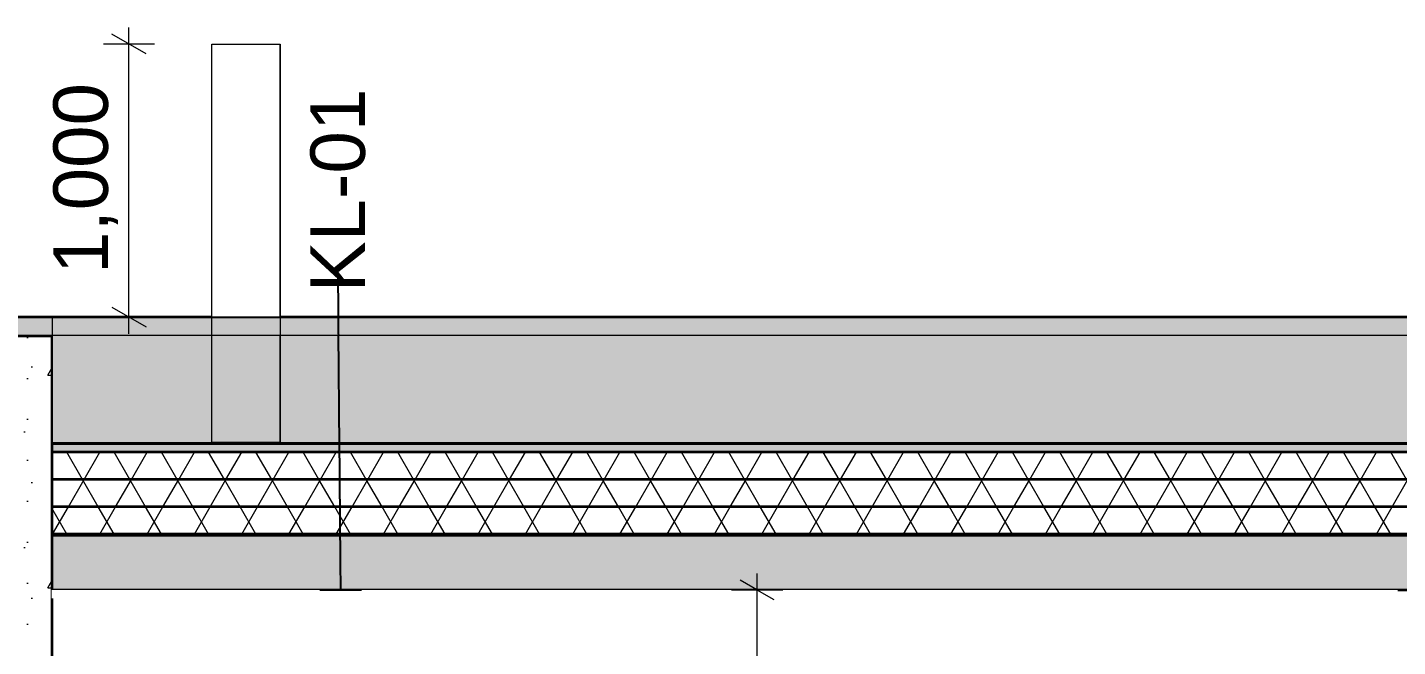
# Model space of a CAD drawing. Header units: millimetres. Extents: x -279593 to -202089, y -5129 to 14747.
# Drawn here: x -268499 to -263480, y 3293 to 5561 of the extents above; entities that cross this region are included whole.
import ezdxf

# ---------------------------------------------------------------- set-up
doc = ezdxf.new("R2010")
doc.units = ezdxf.units.MM
doc.header["$MEASUREMENT"] = 0
doc.linetypes.add('Wipeout_Contour', pattern=[1000, 0, -1000])
for name, color, linetype in [('New_0', 7, 'Continuous'), ('New_Dimensioning - General', 7, 'Continuous'), ('New_Shell - Roof', 7, 'Continuous'), ('New_Structural - Bearing', 7, 'Continuous')]:
    doc.layers.add(name, color=color, linetype=linetype)
for name, color, linetype, lineweight in [('New_0_Pen_No__1', 7, 'Continuous', 13), ('New_2D Drafting - General_Pen_No__1', 7, 'Continuous', 13), ('New_2D Drafting - General_Pen_No__19', 255, 'Continuous', 0), ('New_Annotation - Label_Pen_No__1', 7, 'Continuous', 13), ('New_Dimensioning - General_Pen_No__1', 7, 'Continuous', 13), ('New_Shell - Roof_Pen_No__21', 7, 'Continuous', 35), ('New_Shell - Roof_Pen_No__7', 7, 'Continuous', 35), ('New_Structural - Bearing_Pen_No__21', 7, 'Continuous', 35)]:
    doc.layers.add(name, color=color, linetype=linetype, lineweight=lineweight)
doc.styles.add('GENERATED_STYLE_1', font='')
doc.styles.get('GENERATED_STYLE_1').set_extended_font_data('Arial')
doc.dimstyles.new('GENERATED_STYLE__2', dxfattribs={"dimtxt": 200, "dimasz": 95, "dimexe": 0.18, "dimexo": 0.0625, "dimgap": 0, "dimtad": 1, "dimdec": 3, "dimlfac": 0.001, "dimzin": 0, "dimdsep": 46, "dimtxsty": 'GENERATED_STYLE_1', "dimblk": 'ARROWHEAD_2', "dimblk1": 'ARROWHEAD_2', "dimblk2": 'ARROWHEAD_2', "dimcen": 0.09, "dimse1": 1, "dimse2": 1, "dimclrd": 7, "dimclre": 7, "dimclrt": 7, "dimadec": 0, "dimazin": 0, "dimtfac": 1, "dimtdec": 4, "dimtmove": 0, "dimatfit": 3, "dimfxl": 0, "dimtolj": 1, "dimtzin": 0, "dimarcsym": 0})
doc.dimstyles.new('GENERATED_STYLE__4', dxfattribs={"dimtxt": 0.18, "dimasz": 152, "dimexe": 0.18, "dimexo": 0.0625, "dimgap": 0, "dimtad": 0, "dimtih": 1, "dimtoh": 1, "dimdec": 4, "dimzin": 0, "dimdsep": 46, "dimcen": 0.09, "dimadec": 0, "dimazin": 0, "dimtfac": 1, "dimtdec": 4, "dimtmove": 0, "dimatfit": 3, "dimldrblk": 'ARROWHEAD_0', "dimfxl": 0, "dimtolj": 1, "dimtzin": 0, "dimarcsym": 0})
pattern_1 = [(0, (0, 0), (0, 779.4229), [48.75, -401.25]), (0, (225, 389.7), (0, 779.4229), [48.75, -401.25]), (60, (0, 0), (-675, 389.7114), [48.75, -401.25]), (60, (450, 0), (-675, 389.7114), [48.75, -401.25]), (120, (48.75, 0), (675, 389.7114), [48.75, -401.25]), (120, (498.75, 0), (675, 389.7114), [48.75, -401.25]), (0, (0, 75), (0, 150), [0, -150, 0, -225]), (45, (75, 75), (-106.06602, 106.06602), [0, -112.5, 0, -187.5])]
pattern_2 = [(60, (0, 0), (-129.90381, 75), []), (120, (0, 0), (129.90381, 75), [])]

# ---------------------------------------------------------------- blocks, each defined once
blk = doc.blocks.new('*X6')
at = {"layer": 'New_Shell - Roof', "linetype": 'Continuous', "lineweight": 0, "true_color": 0x000000}
blk.add_hatch(color=18, dxfattribs=at).paths.add_polyline_path([(-268409.6, 4035), (-268409.6, 4005), (-252099.7, 4005), (-252099.7, 4035)])
blk = doc.blocks.new('*X7')
at = {"layer": 'New_Shell - Roof', "linetype": 'Continuous', "lineweight": 0, "true_color": 0x000000}
for points in [[(-268349.8, 3705), (-268409.6, 3705), (-268409.6, 3700), (-268349.8, 3700)], [(-268049.8, 3705), (-268199.8, 3705), (-268199.8, 3700), (-268049.8, 3700)], [(-267749.8, 3705), (-267899.8, 3705), (-267899.8, 3700), (-267749.8, 3700)], [(-267449.8, 3705), (-267599.8, 3705), (-267599.8, 3700), (-267449.8, 3700)], [(-267149.8, 3705), (-267299.8, 3705), (-267299.8, 3700), (-267149.8, 3700)], [(-266849.8, 3705), (-266999.8, 3705), (-266999.8, 3700), (-266849.8, 3700)], [(-266549.8, 3705), (-266699.8, 3705), (-266699.8, 3700), (-266549.8, 3700)], [(-266249.8, 3705), (-266399.8, 3705), (-266399.8, 3700), (-266249.8, 3700)], [(-265949.8, 3705), (-266099.8, 3705), (-266099.8, 3700), (-265949.8, 3700)], [(-265649.8, 3705), (-265799.8, 3705), (-265799.8, 3700), (-265649.8, 3700)], [(-265349.8, 3705), (-265499.8, 3705), (-265499.8, 3700), (-265349.8, 3700)], [(-265049.8, 3705), (-265199.8, 3705), (-265199.8, 3700), (-265049.8, 3700)], [(-264749.8, 3705), (-264899.8, 3705), (-264899.8, 3700), (-264749.8, 3700)], [(-264449.8, 3705), (-264599.8, 3705), (-264599.8, 3700), (-264449.8, 3700)], [(-264149.8, 3705), (-264299.8, 3705), (-264299.8, 3700), (-264149.8, 3700)], [(-263849.8, 3705), (-263999.8, 3705), (-263999.8, 3700), (-263849.8, 3700)], [(-263549.8, 3705), (-263699.8, 3705), (-263699.8, 3700), (-263549.8, 3700)]]:
    blk.add_hatch(color=18, dxfattribs=at).paths.add_polyline_path(points)
blk = doc.blocks.new('*X8')
at = {"layer": 'New_Shell - Roof', "linetype": 'Continuous', "lineweight": 0, "true_color": 0x000000}
for points in [[(-268349.8, 4040), (-268409.6, 4040), (-268409.6, 4035), (-268349.8, 4035)], [(-268049.8, 4040), (-268199.8, 4040), (-268199.8, 4035), (-268049.8, 4035)], [(-267749.8, 4040), (-267899.8, 4040), (-267899.8, 4035), (-267749.8, 4035)], [(-267449.8, 4040), (-267599.8, 4040), (-267599.8, 4035), (-267449.8, 4035)], [(-267149.8, 4040), (-267299.8, 4040), (-267299.8, 4035), (-267149.8, 4035)], [(-266849.8, 4040), (-266999.8, 4040), (-266999.8, 4035), (-266849.8, 4035)], [(-266549.8, 4040), (-266699.8, 4040), (-266699.8, 4035), (-266549.8, 4035)], [(-266249.8, 4040), (-266399.8, 4040), (-266399.8, 4035), (-266249.8, 4035)], [(-265949.8, 4040), (-266099.8, 4040), (-266099.8, 4035), (-265949.8, 4035)], [(-265649.8, 4040), (-265799.8, 4040), (-265799.8, 4035), (-265649.8, 4035)], [(-265349.8, 4040), (-265499.8, 4040), (-265499.8, 4035), (-265349.8, 4035)], [(-265049.8, 4040), (-265199.8, 4040), (-265199.8, 4035), (-265049.8, 4035)], [(-264749.8, 4040), (-264899.8, 4040), (-264899.8, 4035), (-264749.8, 4035)], [(-264449.8, 4040), (-264599.8, 4040), (-264599.8, 4035), (-264449.8, 4035)], [(-264149.8, 4040), (-264299.8, 4040), (-264299.8, 4035), (-264149.8, 4035)], [(-263849.8, 4040), (-263999.8, 4040), (-263999.8, 4035), (-263849.8, 4035)], [(-263549.8, 4040), (-263699.8, 4040), (-263699.8, 4035), (-263549.8, 4035)]]:
    blk.add_hatch(color=18, dxfattribs=at).paths.add_polyline_path(points)
blk = doc.blocks.new('*D16')
at = {"layer": 'New_Dimensioning - General_Pen_No__1', "color": 7, "linetype": 'Continuous', "lineweight": 13}
for p, q in [((-265763.8, 3463.9), (-265888.8, 3536.1)), ((-265826.3, 3500), (-265826.3, 3561.1)), ((-265732.6, 3500), (-265920.1, 3500)), ((-265826.3, 3200), (-265826.3, 3500)), ((-265888.8, 3236.1), (-265763.8, 3163.9)), ((-265732.6, 3200), (-265920.1, 3200))]:
    blk.add_line(p, q, dxfattribs=at)
blk = doc.blocks.new('ARROWHEAD_2')
at = {"color": 0, "linetype": 'Continuous', "lineweight": 0}
for p, q in [((-0.378, -0.655), (0.378, 0.655)), ((0, 0), (-1, 0))]:
    blk.add_line(p, q, dxfattribs=at)
blk = doc.blocks.new('*D19')
at = {"layer": 'New_Dimensioning - General_Pen_No__1', "color": 7, "linetype": 'Continuous', "lineweight": 13}
for p, q in [((-268064.9, 5463.9), (-268189.9, 5536.1)), ((-268127.4, 5500), (-268127.4, 5561.1)), ((-268033.7, 5500), (-268221.2, 5500)), ((-268127.4, 4500), (-268127.4, 5500)), ((-268189.9, 4536.1), (-268064.9, 4463.9)), ((-268033.7, 4500), (-268221.2, 4500)), ((-268127.4, 4438.9), (-268127.4, 4500))]:
    blk.add_line(p, q, dxfattribs=at)
at = {"layer": 'New_Dimensioning - General_Pen_No__1', "color": 7, "lineweight": 13, "insert": (-268167.4, 4658.1), "char_height": 200, "attachment_point": 7, "rotation": 90, "style": 'GENERATED_STYLE_1'}
blk.add_mtext('\\A1;{\\pql;\\fArial|b0|i0|c0|p34;1,000}', dxfattribs=at)
blk = doc.blocks.new('ARROWHEAD_0')
at = {"color": 0, "linetype": 'Continuous', "lineweight": 0}
for p, q in [((0, -0.5), (0, 0.5)), ((0, 0), (-1, 0))]:
    blk.add_line(p, q, dxfattribs=at)

msp = doc.modelspace()

# ---------------------------------------------------------------- hatches: boundary and pattern name
at = {"layer": 'New_Shell - Roof', "linetype": 'Continuous', "lineweight": 0, "true_color": 0x000000}
h = msp.add_hatch(dxfattribs=at)
h.set_pattern_fill('Lightweight_Concrete_0001', color=18, style=0, pattern_type=2)
h.set_pattern_definition(pattern_1)
h.paths.add_polyline_path([(-251459.9812, 4430), (-251459.9812, 4500), (-268845.0269, 4500), (-268845.0269, 4430)])

# ---------------------------------------------------------------- linework, layer by layer
at = {"layer": 'New_Shell - Roof_Pen_No__21', "color": 7, "linetype": 'Continuous', "lineweight": 35}
for p, q in [((-251459.9812, 4500), (-268845.0269, 4500)), ((-252097.1209, 4430), (-268410.0255, 4430))]:
    msp.add_line(p, q, dxfattribs=at)
at = {"layer": 'New_Shell - Roof_Pen_No__21', "color": 7, "linetype": 'Continuous', "lineweight": 35, "flags": 128}
msp.add_lwpolyline([(-268410.0255, 4430), (-268600.0255, 4430), (-268800.0255, 4430), (-268825.0255, 4430), (-268835.0255, 4430)], dxfattribs=at)

# ---------------------------------------------------------------- texts
at = {"layer": 'New_Annotation - Label_Pen_No__1', "color": 7, "linetype": 'Continuous', "lineweight": 13, "insert": (-267361.4138, 5336.3328), "char_height": 200, "attachment_point": 6, "rotation": 89.9791868, "style": 'GENERATED_STYLE_1'}
msp.add_mtext('\\A1;{\\pqr;\\fArial|b0|i0|c0|p34;KL\\fArial|b0|i0|c0|p34;-01}', dxfattribs=at)

# ---------------------------------------------------------------- wipeouts: each hides what was drawn before it
at = {"color": 254, "linetype": 'Wipeout_Contour', "lineweight": 0, "ltscale": 1073745.719059932}
msp.add_wipeout([(-268410.0254, 3500), (-268409.613, 3500), (-268409.613, 4040), (-268410.0254, 4040)], dxfattribs=at).dxf.layer = 'New_Shell - Roof'
at = {"color": 254, "linetype": 'Wipeout_Contour', "lineweight": 0, "ltscale": 2134109.18256883}
msp.add_wipeout([(-268410.0254, 3470), (-268410.0254, 3100), (-268409.9254, 3100), (-268409.9254, 2800), (-266685.0254, 2800), (-266685.0254, 2825), (-263480.0254, 2825), (-263480.0254, 3470)], dxfattribs=at).dxf.layer = 'New_Structural - Bearing'

# ---------------------------------------------------------------- next in the draw order: hatches: boundary and pattern name
at = {"layer": 'New_Shell - Roof', "linetype": 'Continuous', "lineweight": 0, "true_color": 0x000000}
h = msp.add_hatch(dxfattribs=at)
h.set_pattern_fill('Batt_Insulation_0001', color=18, style=0, pattern_type=2)
h.set_pattern_definition(pattern_2)
h.paths.add_polyline_path([(-268409.613, 4005), (-268409.613, 3905), (-252099.6508, 3905), (-252099.6508, 4005)])
h = msp.add_hatch(dxfattribs=at)
h.set_pattern_fill('Batt_Insulation_0001', color=18, style=0, pattern_type=2)
h.set_pattern_definition(pattern_2)
h.paths.add_polyline_path([(-268409.613, 3905), (-268409.613, 3805), (-252099.6508, 3805), (-252099.6508, 3905)])
h = msp.add_hatch(dxfattribs=at)
h.set_pattern_fill('Batt_Insulation_0001', color=18, style=0, pattern_type=2)
h.set_pattern_definition(pattern_2)
h.paths.add_polyline_path([(-268409.613, 3805), (-268409.613, 3705), (-252099.6508, 3705), (-252099.6508, 3805)])
h = msp.add_hatch(dxfattribs=at)
h.set_pattern_fill('Structural_Concrete_0001', color=18, style=0, pattern_type=2)
h.set_pattern_definition([(0, (0, 0), (0, 623.5383), [60, -300]), (0, (180, 311.8), (0, 623.5383), [60, -300]), (60, (0, 0), (-540, 311.7692), [60, -300]), (60, (360, 0), (-540, 311.7692), [60, -300]), (120, (60, 0), (540, 311.7692), [60, -300]), (120, (420, 0), (540, 311.7692), [60, -300]), (0, (0, 60), (0, 120.000005), [0, -120.000005, 0, -180.00001]), (45, (60, 60), (-84.852817, 84.852817), [0, -90.000004, 0, -150.000006])])
h.paths.add_polyline_path([(-268409.613, 3700), (-268409.613, 3500), (-252099.6508, 3500), (-252099.6508, 3700)])
at = {"layer": 'New_Structural - Bearing', "linetype": 'Continuous', "lineweight": 0, "true_color": 0x000000}
h = msp.add_hatch(dxfattribs=at)
h.set_pattern_fill('Lightweight_Concrete_0001', color=18, style=0, pattern_type=2)
h.set_pattern_definition(pattern_1)
h.paths.add_polyline_path([(-268410.0255, 3100), (-268410.0255, 4430), (-268600.0255, 4430), (-268600.0255, 3100)])

# ---------------------------------------------------------------- next in the draw order: linework, layer by layer
at = {"layer": 'New_Shell - Roof_Pen_No__21', "color": 7, "linetype": 'Continuous', "lineweight": 35}
for p, q in [((-252099.6508, 4040), (-268409.613, 4040)), ((-252099.6508, 4035), (-268409.613, 4035)), ((-252099.6508, 4005), (-268409.613, 4005)), ((-252099.6508, 3905), (-268409.613, 3905)), ((-252099.6508, 3805), (-268409.613, 3805)), ((-252099.6508, 3705), (-268409.613, 3705)), ((-252099.6508, 3700), (-268409.613, 3700)), ((-258010.0254, 3500), (-268409.613, 3500))]:
    msp.add_line(p, q, dxfattribs=at)
at = {"layer": 'New_Shell - Roof_Pen_No__21', "color": 7, "linetype": 'Continuous', "lineweight": 35, "flags": 128}
msp.add_lwpolyline([(-268409.613, 4040), (-268409.613, 4035), (-268409.613, 4005), (-268409.613, 3905), (-268409.613, 3805), (-268409.613, 3705), (-268409.613, 3700), (-268409.613, 3500)], dxfattribs=at)
at = {"layer": 'New_Shell - Roof_Pen_No__7', "color": 7, "linetype": 'Continuous', "lineweight": 35}
for p, q in [((-268410.0254, 4040), (-268409.613, 4040)), ((-268410.0254, 3500), (-268409.613, 3500))]:
    msp.add_line(p, q, dxfattribs=at)
at = {"layer": 'New_Structural - Bearing_Pen_No__21', "color": 7, "linetype": 'Continuous', "lineweight": 35}
msp.add_line((-268410.0255, 4430), (-268410.0255, 3100), dxfattribs=at)

# ---------------------------------------------------------------- next in the draw order: block references
at = {"layer": 'New_Shell - Roof', "lineweight": 0}
for name in ['*X8', '*X6', '*X7']:
    msp.add_blockref(name, (0, 0), dxfattribs=at)

# ---------------------------------------------------------------- next in the draw order: wipeouts: each hides what was drawn before it
at = {"color": 254, "linetype": 'Wipeout_Contour', "lineweight": 0, "ltscale": 1071147.367143565}
msp.add_wipeout([(-267752.9022, 5500), (-267752.9022, 4500), (-267726.4819, 4500), (-267726.4819, 5500)], dxfattribs=at).dxf.layer = 'New_0'
at = {"color": 254, "linetype": 'Wipeout_Contour', "lineweight": 0, "ltscale": 1070489.649891459}
msp.add_wipeout([(-267576.8008, 5500), (-267576.8008, 4500), (-267573.6668, 4500), (-267573.6668, 5500)], dxfattribs=at).dxf.layer = 'New_0'

# ---------------------------------------------------------------- next in the draw order: wipeouts: each hides what was drawn before it
at = {"color": 254, "linetype": 'Wipeout_Contour', "lineweight": 0, "ltscale": 1071247.5917122}
msp.add_wipeout([(-267776.603, 5500), (-267776.603, 4500), (-267752.9022, 4500), (-267752.9022, 5500)], dxfattribs=at).dxf.layer = 'New_0'
at = {"color": 254, "linetype": 'Wipeout_Contour', "lineweight": 0, "ltscale": 1071038.915309416}
msp.add_wipeout([(-267726.4819, 5500), (-267726.4819, 4500), (-267698.6668, 4500), (-267698.6668, 5500)], dxfattribs=at).dxf.layer = 'New_0'
at = {"color": 254, "linetype": 'Wipeout_Contour', "lineweight": 0, "ltscale": 1070514.403310583}
msp.add_wipeout([(-267586.0457, 5500), (-267586.0457, 4500), (-267576.8008, 4500), (-267576.8008, 5500)], dxfattribs=at).dxf.layer = 'New_0'
at = {"color": 254, "linetype": 'Wipeout_Contour', "lineweight": 0, "ltscale": 1070984.561629524}
msp.add_wipeout([(-267698.6668, 4040), (-267698.6668, 4430), (-267726.4819, 4430), (-267726.4819, 4040)], dxfattribs=at).dxf.layer = 'New_0'
at = {"color": 254, "linetype": 'Wipeout_Contour', "lineweight": 0, "ltscale": 1072601.446373596}
msp.add_wipeout([(-268410.0254, 4039.9999), (-267823.6667, 4039.9999), (-267823.6667, 4429.9999), (-268410.0254, 4429.9999)], dxfattribs=at).dxf.layer = 'New_Structural - Bearing'
at = {"color": 254, "linetype": 'Wipeout_Contour', "lineweight": 0, "ltscale": 1047918.58988879}
msp.add_wipeout([(-256316.9861, 4429.9999), (-267573.6668, 4429.9999), (-267573.6668, 4039.9999), (-256316.9861, 4040.0001)], dxfattribs=at).dxf.layer = 'New_Structural - Bearing'
at = {"color": 254, "linetype": 'Wipeout_Contour', "lineweight": 0, "ltscale": 1063871.443874216}
msp.add_wipeout([(-268410.0254, 3499.9999), (-268410.0254, 3470), (-263480.0254, 3470), (-263480.0254, 3500.0001)], dxfattribs=at).dxf.layer = 'New_Structural - Bearing'

# ---------------------------------------------------------------- next in the draw order: dimensions: what is measured, and where the dimension line sits
at = {"layer": 'New_Dimensioning - General', "color": 7, "linetype": 'Continuous', "lineweight": 13}
dim = msp.add_linear_dim(base=(-265826.3446, 3500), p1=(-265597.6328, 3200), p2=(-260253.5732, 3500), angle=90, dimstyle='GENERATED_STYLE__2', dxfattribs=at)
dim.commit()
dim.dimension.update_dxf_attribs({"geometry": '*D16', "text_midpoint": (-265966.3446, 2815.99), "dimtype": 160, "text_rotation": 90})

# ---------------------------------------------------------------- next in the draw order: leaders
at = {"layer": 'New_Annotation - Label_Pen_No__1', "color": 7, "linetype": 'Continuous', "lineweight": 13, "annotation_type": 0, "has_hookline": 1, "hookline_direction": 0, "text_width": 673.2, "horizontal_direction": (0.000363, 1, 0)}
msp.add_leader([(-267351.8958, 3500), (-267352.2591, 3606.7284), (-267361.6584, 4663.1328)], dimstyle='GENERATED_STYLE__4', dxfattribs=at)

# ---------------------------------------------------------------- next in the draw order: wipeouts: each hides what was drawn before it
at = {"color": 254, "linetype": 'Wipeout_Contour', "lineweight": 0, "ltscale": 1071334.563335915}
msp.add_wipeout([(-267796.3957, 5500), (-267796.3957, 4500), (-267776.603, 4500), (-267776.603, 5500)], dxfattribs=at).dxf.layer = 'New_0'
at = {"color": 254, "linetype": 'Wipeout_Contour', "lineweight": 0, "ltscale": 1070927.674438145}
msp.add_wipeout([(-267698.6668, 5500), (-267698.6668, 4500), (-267670.8517, 4500), (-267670.8517, 5500)], dxfattribs=at).dxf.layer = 'New_0'
at = {"color": 254, "linetype": 'Wipeout_Contour', "lineweight": 0, "ltscale": 1070562.668909171}
msp.add_wipeout([(-267600.9378, 5500), (-267600.9378, 4500), (-267586.0457, 4500), (-267586.0457, 5500)], dxfattribs=at).dxf.layer = 'New_0'
at = {"color": 254, "linetype": 'Wipeout_Contour', "lineweight": 0, "ltscale": 1071422.608472024}
msp.add_wipeout([(-267820.5328, 4040), (-267820.5328, 4430), (-267823.6668, 4430), (-267823.6668, 4040)], dxfattribs=at).dxf.layer = 'New_0'
at = {"color": 254, "linetype": 'Wipeout_Contour', "lineweight": 0, "ltscale": 1071093.018967086}
msp.add_wipeout([(-267726.4819, 4040), (-267726.4819, 4430), (-267752.9022, 4430), (-267752.9022, 4040)], dxfattribs=at).dxf.layer = 'New_0'
at = {"color": 254, "linetype": 'Wipeout_Contour', "lineweight": 0, "ltscale": 1070873.315112182}
msp.add_wipeout([(-267670.8517, 4040), (-267670.8517, 4430), (-267698.6668, 4430), (-267698.6668, 4040)], dxfattribs=at).dxf.layer = 'New_0'

# ---------------------------------------------------------------- next in the draw order: linework, layer by layer
at = {"layer": 'New_0_Pen_No__1', "color": 7, "linetype": 'Continuous', "lineweight": 13}
for p, q in [((-267752.9022, 5500), (-267726.4819, 5500)), ((-267726.4819, 5500), (-267698.6668, 5500)), ((-267573.6668, 4500), (-267573.6668, 5500))]:
    msp.add_line(p, q, dxfattribs=at)

# ---------------------------------------------------------------- next in the draw order: wipeouts: each hides what was drawn before it
at = {"color": 254, "linetype": 'Wipeout_Contour', "lineweight": 0, "ltscale": 1071403.920893051}
msp.add_wipeout([(-267811.2879, 5500), (-267811.2879, 4500), (-267796.3957, 4500), (-267796.3957, 5500)], dxfattribs=at).dxf.layer = 'New_0'
at = {"color": 254, "linetype": 'Wipeout_Contour', "lineweight": 0, "ltscale": 1070632.026449601}
msp.add_wipeout([(-267620.7306, 5500), (-267620.7306, 4500), (-267600.9378, 4500), (-267600.9378, 5500)], dxfattribs=at).dxf.layer = 'New_0'
at = {"color": 254, "linetype": 'Wipeout_Contour', "lineweight": 0, "ltscale": 1071397.853790694}
msp.add_wipeout([(-267811.2879, 4040), (-267811.2879, 4430), (-267820.5328, 4430), (-267820.5328, 4040)], dxfattribs=at).dxf.layer = 'New_0'
at = {"color": 254, "linetype": 'Wipeout_Contour', "lineweight": 0, "ltscale": 1071193.248620675}
msp.add_wipeout([(-267752.9022, 4040), (-267752.9022, 4430), (-267776.603, 4430), (-267776.603, 4040)], dxfattribs=at).dxf.layer = 'New_0'
at = {"color": 254, "linetype": 'Wipeout_Contour', "lineweight": 0, "ltscale": 1070764.857779965}
msp.add_wipeout([(-267644.4313, 4040), (-267644.4313, 4430), (-267670.8517, 4430), (-267670.8517, 4040)], dxfattribs=at).dxf.layer = 'New_0'

# ---------------------------------------------------------------- next in the draw order: linework, layer by layer
at = {"layer": 'New_0_Pen_No__1', "color": 7, "linetype": 'Continuous', "lineweight": 13}
for p, q in [((-267776.603, 5500), (-267752.9022, 5500)), ((-267586.0457, 5500), (-267576.8008, 5500)), ((-267576.8008, 5500), (-267573.6668, 5500))]:
    msp.add_line(p, q, dxfattribs=at)

# ---------------------------------------------------------------- next in the draw order: wipeouts: each hides what was drawn before it
at = {"color": 254, "linetype": 'Wipeout_Contour', "lineweight": 0, "ltscale": 1071452.186504796}
msp.add_wipeout([(-267820.5328, 5500), (-267820.5328, 4500), (-267811.2879, 4500), (-267811.2879, 5500)], dxfattribs=at).dxf.layer = 'New_0'
at = {"color": 254, "linetype": 'Wipeout_Contour', "lineweight": 0, "ltscale": 1070718.998056472}
msp.add_wipeout([(-267644.4313, 5500), (-267644.4313, 4500), (-267620.7306, 4500), (-267620.7306, 5500)], dxfattribs=at).dxf.layer = 'New_0'
at = {"color": 254, "linetype": 'Wipeout_Contour', "lineweight": 0, "ltscale": 1071349.585731158}
msp.add_wipeout([(-267796.3957, 4040), (-267796.3957, 4430), (-267811.2879, 4430), (-267811.2879, 4040)], dxfattribs=at).dxf.layer = 'New_0'
at = {"color": 254, "linetype": 'Wipeout_Contour', "lineweight": 0, "ltscale": 1070664.628135982}
msp.add_wipeout([(-267620.7306, 4040), (-267620.7306, 4430), (-267644.4313, 4430), (-267644.4313, 4040)], dxfattribs=at).dxf.layer = 'New_0'

# ---------------------------------------------------------------- next in the draw order: linework, layer by layer
at = {"layer": 'New_0_Pen_No__1', "color": 7, "linetype": 'Continuous', "lineweight": 13}
for p, q in [((-267600.9378, 5500), (-267586.0457, 5500)), ((-267823.6668, 4040), (-267823.6668, 4430))]:
    msp.add_line(p, q, dxfattribs=at)

# ---------------------------------------------------------------- next in the draw order: wipeouts: each hides what was drawn before it
at = {"color": 254, "linetype": 'Wipeout_Contour', "lineweight": 0, "ltscale": 1071476.939930806}
msp.add_wipeout([(-267823.6668, 5500), (-267823.6668, 4500), (-267820.5328, 4500), (-267820.5328, 5500)], dxfattribs=at).dxf.layer = 'New_0'
at = {"color": 254, "linetype": 'Wipeout_Contour', "lineweight": 0, "ltscale": 1070819.22261154}
msp.add_wipeout([(-267670.8517, 5500), (-267670.8517, 4500), (-267644.4313, 4500), (-267644.4313, 5500)], dxfattribs=at).dxf.layer = 'New_0'
at = {"color": 254, "linetype": 'Wipeout_Contour', "lineweight": 0, "ltscale": 1071280.224656205}
msp.add_wipeout([(-267776.603, 4040), (-267776.603, 4430), (-267796.3957, 4430), (-267796.3957, 4040)], dxfattribs=at).dxf.layer = 'New_0'
at = {"color": 254, "linetype": 'Wipeout_Contour', "lineweight": 0, "ltscale": 1070577.65211237}
msp.add_wipeout([(-267600.9378, 4040), (-267600.9378, 4430), (-267620.7306, 4430), (-267620.7306, 4040)], dxfattribs=at).dxf.layer = 'New_0'

# ---------------------------------------------------------------- next in the draw order: linework, layer by layer
at = {"layer": 'New_0_Pen_No__1', "color": 7, "linetype": 'Continuous', "lineweight": 13}
for p, q in [((-267823.6668, 5500), (-267820.5328, 5500)), ((-267823.6668, 4500), (-267823.6668, 5500)), ((-267820.5328, 5500), (-267811.2879, 5500)), ((-267811.2879, 5500), (-267796.3957, 5500)), ((-267796.3957, 5500), (-267776.603, 5500)), ((-267698.6668, 5500), (-267670.8517, 5500)), ((-267670.8517, 5500), (-267644.4313, 5500)), ((-267644.4313, 5500), (-267620.7306, 5500)), ((-267620.7306, 5500), (-267600.9378, 5500))]:
    msp.add_line(p, q, dxfattribs=at)

# ---------------------------------------------------------------- next in the draw order: wipeouts: each hides what was drawn before it
at = {"color": 254, "linetype": 'Wipeout_Contour', "lineweight": 0, "ltscale": 1070508.291049219}
msp.add_wipeout([(-267586.0457, 4040), (-267586.0457, 4430), (-267600.9378, 4430), (-267600.9378, 4040)], dxfattribs=at).dxf.layer = 'New_0'

# ---------------------------------------------------------------- next in the draw order: wipeouts: each hides what was drawn before it
at = {"color": 254, "linetype": 'Wipeout_Contour', "lineweight": 0, "ltscale": 1070460.022998944}
msp.add_wipeout([(-267576.8008, 4040), (-267576.8008, 4430), (-267586.0457, 4430), (-267586.0457, 4040)], dxfattribs=at).dxf.layer = 'New_0'

# ---------------------------------------------------------------- next in the draw order: wipeouts: each hides what was drawn before it
at = {"color": 254, "linetype": 'Wipeout_Contour', "lineweight": 0, "ltscale": 1070435.268322401}
msp.add_wipeout([(-267573.6668, 4040), (-267573.6668, 4430), (-267576.8008, 4430), (-267576.8008, 4040)], dxfattribs=at).dxf.layer = 'New_0'

# ---------------------------------------------------------------- next in the draw order: hatches: boundary and pattern name
at = {"layer": 'New_2D Drafting - General_Pen_No__19', "linetype": 'Continuous', "lineweight": 0}
msp.add_hatch(color=255, dxfattribs=at).paths.add_polyline_path([(-268408.7514, 4040), (-252282.2886, 4040), (-252282.2886, 4500), (-268408.7514, 4500)])

# ---------------------------------------------------------------- next in the draw order: linework, layer by layer
at = {"layer": 'New_0_Pen_No__1', "color": 7, "linetype": 'Continuous', "lineweight": 13}
msp.add_line((-267573.6668, 4040), (-267573.6668, 4430), dxfattribs=at)
at = {"layer": 'New_2D Drafting - General_Pen_No__1', "color": 7, "linetype": 'Continuous', "lineweight": 13, "flags": 128}
for points in [[(-267823.6668, 5500), (-267573.6668, 5500), (-267573.6668, 4040), (-267823.6668, 4040)], [(-268408.7514, 4040), (-252282.2886, 4040), (-252282.2886, 4500), (-268408.7514, 4500)]]:
    msp.add_lwpolyline(points, close=True, dxfattribs=at)

# ---------------------------------------------------------------- next in the draw order: dimensions: what is measured, and where the dimension line sits
at = {"layer": 'New_Dimensioning - General', "color": 7, "linetype": 'Continuous', "lineweight": 13}
dim = msp.add_linear_dim(base=(-268127.4089, 5500), p1=(-267573.6668, 4500), p2=(-267573.6668, 5500), angle=90, dimstyle='GENERATED_STYLE__2', dxfattribs=at)
dim.commit()
dim.dimension.update_dxf_attribs({"geometry": '*D19', "text_midpoint": (-268267.4089, 4994.058), "dimtype": 160, "text_rotation": 90})

doc.saveas('drawing.dxf')
